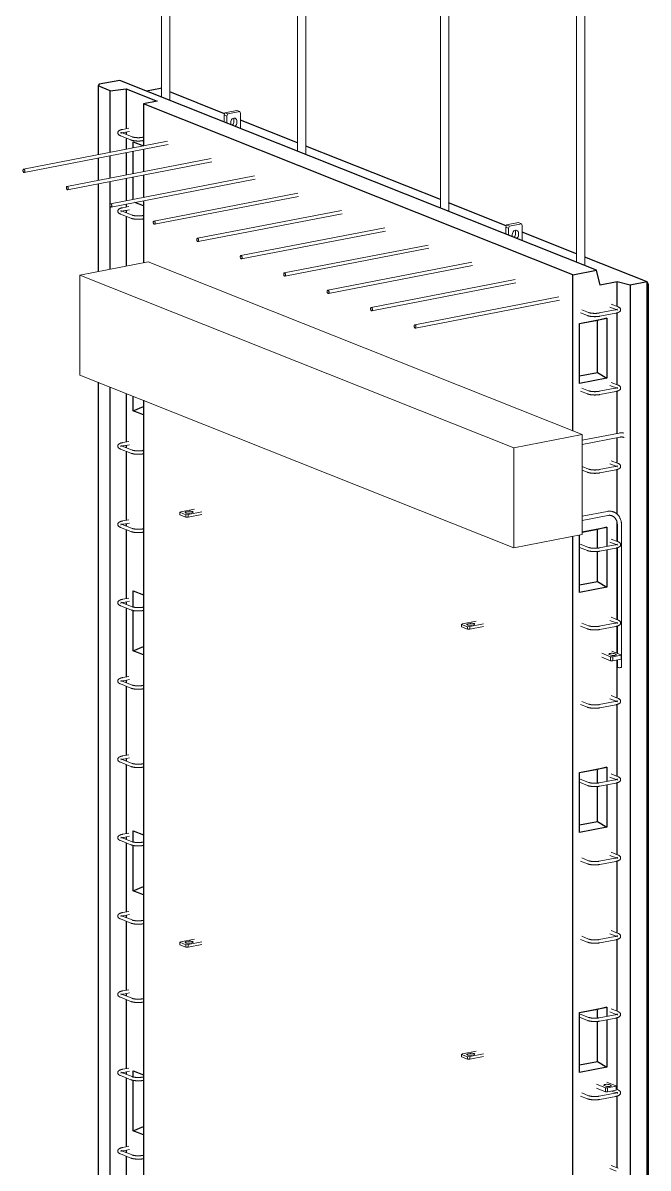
# Model space of a CAD drawing. Header units: millimetres. Extents: x -2992 to 15376, y 1067 to 18539.
# Drawn here: x 8549 to 10051, y 7132 to 9882 of the extents above; entities that cross this region are included whole.
import ezdxf

# ---------------------------------------------------------------- set-up
doc = ezdxf.new("R2010")
doc.units = ezdxf.units.MM
for name, color, linetype, lineweight in [('A-GENM', 13, 'Continuous', 18), ('A-WALL', 113, 'Continuous', 25), ('S-BEAM', 12, 'Continuous', 18), ('S-RBAR', 171, 'Continuous', 18)]:
    doc.layers.add(name, color=color, linetype=linetype, lineweight=lineweight)

# ---------------------------------------------------------------- blocks, each defined once
blk = doc.blocks.new('M_Rectangular Corbel - M_Rectangular Corbel-1563094-3D Ortho')
at = {"layer": 'S-BEAM'}
for p, q in [((176.9, 9276.6), (340.9, 9308.4)), ((1383.7, 8893.6), (340.9, 9308.4)), ((176.9, 9036.5), (176.9, 9276.6)), ((176.9, 9276.6), (1219.7, 8861.8)), ((1219.7, 8621.6), (176.9, 9036.5)), ((1383.7, 8893.6), (1219.7, 8861.8)), ((1383.7, 8653.4), (1383.7, 8893.6)), ((1219.7, 8861.8), (1219.7, 8621.6)), ((1219.7, 8621.6), (1383.7, 8653.4))]:
    blk.add_line(p, q, dxfattribs=at)
blk = doc.blocks.new('Rebar Bar - Part 3195156606-431004-3D Ortho')
at = {"layer": 'S-RBAR'}
blk.add_line((329.5, 9607.8), (327.8, 9607.5), dxfattribs=at)
blk = doc.blocks.new('Rebar Bar - Part 2227165887-431004-3D Ortho')
at = {"layer": 'S-RBAR'}
for points in [[(299.3, 9601.2, 0), (299.8, 9601, 0), (300.4, 9600.8, 0), (301, 9600.6, 0), (301.7, 9600.4, 0), (302.3, 9600.2, 0), (303, 9600.1, 0), (303.7, 9599.9, 0), (304.4, 9599.8, 0), (305.1, 9599.6, 0), (305.8, 9599.5, 0), (306.5, 9599.4, 0), (307.3, 9599.2, 0), (308.1, 9599.1, 0), (308.9, 9599, 0), (309.7, 9599, 0), (310.5, 9598.9, 0), (311.3, 9598.8, 0), (312.1, 9598.7, 0), (312.9, 9598.7, 0), (313.7, 9598.6, 0), (314.6, 9598.6, 0), (315.4, 9598.6, 0), (316.3, 9598.6, 0), (317.1, 9598.6, 0), (318, 9598.6, 0), (318.8, 9598.6, 0), (319.6, 9598.6, 0), (320.5, 9598.6, 0), (321.3, 9598.7, 0), (322.1, 9598.7, 0), (323, 9598.8, 0), (323.8, 9598.9, 0), (324.6, 9598.9, 0), (325.4, 9599, 0), (326.1, 9599.1, 0), (326.9, 9599.2, 0), (327.7, 9599.3, 0), (328.4, 9599.5, 0), (329.2, 9599.6, 0), (329.3, 9599.6, 0)], [(302.2, 9608.7, 0), (302.6, 9608.5, 0), (303, 9608.4, 0), (303.4, 9608.2, 0), (303.9, 9608.1, 0), (304.4, 9608, 0), (304.9, 9607.8, 0), (305.4, 9607.7, 0), (306, 9607.6, 0), (306.6, 9607.5, 0), (307.2, 9607.4, 0), (307.8, 9607.3, 0), (308.5, 9607.2, 0), (309.1, 9607.1, 0), (309.8, 9607, 0), (310.5, 9606.9, 0), (311.2, 9606.8, 0), (311.9, 9606.8, 0), (312.6, 9606.7, 0), (313.4, 9606.7, 0), (314.1, 9606.6, 0), (314.9, 9606.6, 0), (315.6, 9606.6, 0), (316.4, 9606.6, 0), (317.1, 9606.6, 0), (317.9, 9606.6, 0), (318.6, 9606.6, 0), (319.4, 9606.6, 0), (320.1, 9606.6, 0), (320.9, 9606.7, 0), (321.6, 9606.7, 0), (322.3, 9606.8, 0), (323, 9606.8, 0), (323.7, 9606.9, 0), (324.4, 9607, 0), (325.1, 9607.1, 0), (325.8, 9607.2, 0), (326.4, 9607.2, 0), (327.1, 9607.4, 0), (327.7, 9607.5, 0), (327.8, 9607.5, 0)]]:
    blk.add_polyline3d(points, dxfattribs=at)
blk = doc.blocks.new('Rebar Bar - Part 2603964791-431004-3D Ortho')
at = {"layer": 'S-RBAR'}
for p, q in [((274.1, 9611.2), (299.3, 9601.2)), ((302.2, 9608.7), (277, 9618.7))]:
    blk.add_line(p, q, dxfattribs=at)
blk = doc.blocks.new('Rebar Bar - Part 2227165887-V1-3D Ortho')
at = {"layer": 'S-RBAR'}
for points in [[(274.1, 9611.2, 0), (273.5, 9611.5, 0), (273, 9611.7, 0), (272.5, 9612, 0), (272, 9612.3, 0), (271.5, 9612.6, 0), (271, 9612.9, 0), (270.5, 9613.2, 0), (270.1, 9613.6, 0), (269.6, 9614.1, 0), (269.2, 9614.6, 0), (268.8, 9615.1, 0), (268.5, 9615.7, 0), (268.2, 9616.4, 0), (268.1, 9617.2, 0), (268, 9618, 0), (268, 9618.7, 0), (268.1, 9619.5, 0), (268.4, 9620.2, 0), (268.7, 9620.9, 0), (269.1, 9621.5, 0), (269.4, 9622, 0), (269.9, 9622.5, 0), (270.3, 9622.9, 0), (270.8, 9623.2, 0), (271.2, 9623.6, 0), (271.7, 9623.9, 0), (272.2, 9624.2, 0), (272.7, 9624.4, 0), (273.3, 9624.7, 0), (273.8, 9624.9, 0), (274.4, 9625.1, 0), (275, 9625.4, 0), (275.6, 9625.6, 0), (276.2, 9625.8, 0), (276.8, 9625.9, 0), (277.5, 9626.1, 0), (278.2, 9626.3, 0), (278.9, 9626.4, 0), (279.6, 9626.6, 0), (279.8, 9626.6, 0)], [(275.5, 9619.5, 0), (275.5, 9619.5, 0), (275.6, 9619.4, 0), (275.7, 9619.3, 0), (275.9, 9619.2, 0), (276.1, 9619.1, 0), (276.3, 9619, 0), (276.6, 9618.9, 0), (276.9, 9618.7, 0), (277, 9618.7, 0)], [(275.5, 9616.8, 0), (275.6, 9616.9, 0), (275.7, 9616.9, 0), (275.9, 9617, 0), (276.1, 9617.2, 0)], [(278.5, 9618.1, 0), (279, 9618.2, 0), (279.5, 9618.4, 0), (280.1, 9618.5, 0), (280.6, 9618.6, 0), (281.2, 9618.7, 0), (281.3, 9618.8, 0)]]:
    blk.add_polyline3d(points, dxfattribs=at)
blk = doc.blocks.new('Rebar Bar - Part 1635732910-431004-3D Ortho')
at = {"layer": 'S-RBAR'}
for p, q in [((294.3, 9629.4), (279.8, 9626.6)), ((281.3, 9618.8), (296, 9621.6))]:
    blk.add_line(p, q, dxfattribs=at)
blk = doc.blocks.new('Rebar Bar - Part 1635732910-V2-3D Ortho')
at = {"layer": 'S-RBAR'}
for p, q in [((294.4, 8500.8), (279.8, 8498)), ((281.3, 8490.1), (296, 8493))]:
    blk.add_line(p, q, dxfattribs=at)
blk = doc.blocks.new('Rebar Bar - Part 3166313199-431004-3D Ortho')
at = {"layer": 'S-RBAR'}
for p, q in [((1399.2, 9186.7), (1382.7, 9193.3)), ((1379.7, 9185.9), (1396.3, 9179.3))]:
    blk.add_line(p, q, dxfattribs=at)
blk = doc.blocks.new('Rebar Bar - Part 2227165887-V4-3D Ortho')
at = {"layer": 'S-RBAR'}
for points in [[(1396.3, 9179.3, 0), (1396.8, 9179.1, 0), (1397.4, 9178.9, 0), (1398, 9178.7, 0), (1398.7, 9178.5, 0), (1399.3, 9178.3, 0), (1400, 9178.1, 0), (1400.7, 9178, 0), (1401.4, 9177.8, 0), (1402.1, 9177.7, 0), (1402.8, 9177.6, 0), (1403.5, 9177.4, 0), (1404.3, 9177.3, 0), (1405.1, 9177.2, 0), (1405.9, 9177.1, 0), (1406.6, 9177, 0), (1407.4, 9176.9, 0), (1408.3, 9176.9, 0), (1409.1, 9176.8, 0), (1409.9, 9176.8, 0), (1410.7, 9176.7, 0), (1411.6, 9176.7, 0), (1412.4, 9176.7, 0), (1413.3, 9176.6, 0), (1414.1, 9176.6, 0), (1414.9, 9176.6, 0), (1415.8, 9176.7, 0), (1416.6, 9176.7, 0), (1417.5, 9176.7, 0), (1418.3, 9176.8, 0), (1419.1, 9176.8, 0), (1419.9, 9176.9, 0), (1420.8, 9176.9, 0), (1421.6, 9177, 0), (1422.4, 9177.1, 0), (1423.1, 9177.2, 0), (1423.9, 9177.3, 0), (1424.7, 9177.4, 0), (1425.4, 9177.5, 0), (1426.1, 9177.7, 0), (1426.3, 9177.7, 0)], [(1399.2, 9186.7, 0), (1399.6, 9186.6, 0), (1400, 9186.5, 0), (1400.4, 9186.3, 0), (1400.9, 9186.2, 0), (1401.4, 9186, 0), (1401.9, 9185.9, 0), (1402.4, 9185.8, 0), (1403, 9185.7, 0), (1403.6, 9185.5, 0), (1404.2, 9185.4, 0), (1404.8, 9185.3, 0), (1405.4, 9185.2, 0), (1406.1, 9185.1, 0), (1406.8, 9185.1, 0), (1407.5, 9185, 0), (1408.2, 9184.9, 0), (1408.9, 9184.9, 0), (1409.6, 9184.8, 0), (1410.4, 9184.8, 0), (1411.1, 9184.7, 0), (1411.8, 9184.7, 0), (1412.6, 9184.7, 0), (1413.4, 9184.6, 0), (1414.1, 9184.6, 0), (1414.9, 9184.6, 0), (1415.6, 9184.7, 0), (1416.4, 9184.7, 0), (1417.1, 9184.7, 0), (1417.9, 9184.7, 0), (1418.6, 9184.8, 0), (1419.3, 9184.8, 0), (1420, 9184.9, 0), (1420.7, 9185, 0), (1421.4, 9185.1, 0), (1422.1, 9185.1, 0), (1422.8, 9185.2, 0), (1423.4, 9185.3, 0), (1424.1, 9185.4, 0), (1424.7, 9185.5, 0), (1424.8, 9185.6, 0)]]:
    blk.add_polyline3d(points, dxfattribs=at)
blk = doc.blocks.new('Rebar Bar - Part 3241041724-431004-3D Ortho')
at = {"layer": 'S-RBAR'}
for p, q in [((1462.7, 9192.9), (1424.8, 9185.6)), ((1426.3, 9177.7), (1464.2, 9185))]:
    blk.add_line(p, q, dxfattribs=at)
blk = doc.blocks.new('Rebar Bar - Part 2227165887-V5-3D Ortho')
at = {"layer": 'S-RBAR'}
for points in [[(1468.4, 9194.9, 0), (1468.4, 9194.8, 0), (1468.3, 9194.8, 0), (1468.2, 9194.7, 0), (1468.1, 9194.6, 0), (1467.9, 9194.5, 0), (1467.6, 9194.4, 0), (1467.3, 9194.2, 0), (1467, 9194.1, 0), (1466.7, 9194, 0), (1466.3, 9193.8, 0), (1465.8, 9193.7, 0), (1465.4, 9193.6, 0), (1464.9, 9193.4, 0), (1464.4, 9193.3, 0), (1463.9, 9193.2, 0), (1463.3, 9193, 0), (1462.7, 9192.9, 0), (1462.7, 9192.9, 0)], [(1469.9, 9200.4, 0), (1470.4, 9200.2, 0), (1471, 9199.9, 0), (1471.5, 9199.7, 0), (1472, 9199.4, 0), (1472.5, 9199.1, 0), (1473, 9198.8, 0), (1473.4, 9198.4, 0), (1473.9, 9198, 0), (1474.3, 9197.6, 0), (1474.7, 9197.1, 0), (1475.1, 9196.6, 0), (1475.4, 9195.9, 0), (1475.7, 9195.2, 0), (1475.9, 9194.5, 0), (1476, 9193.7, 0), (1475.9, 9192.9, 0), (1475.8, 9192.1, 0), (1475.6, 9191.4, 0), (1475.3, 9190.8, 0), (1474.9, 9190.2, 0), (1474.5, 9189.7, 0), (1474.1, 9189.2, 0), (1473.6, 9188.8, 0), (1473.2, 9188.4, 0), (1472.7, 9188.1, 0), (1472.2, 9187.8, 0), (1471.7, 9187.5, 0), (1471.2, 9187.2, 0), (1470.7, 9187, 0), (1470.1, 9186.7, 0), (1469.5, 9186.5, 0), (1469, 9186.3, 0), (1468.4, 9186.1, 0), (1467.7, 9185.9, 0), (1467.1, 9185.7, 0), (1466.4, 9185.5, 0), (1465.8, 9185.4, 0), (1465.1, 9185.2, 0), (1464.4, 9185.1, 0), (1464.2, 9185, 0)], [(1468.4, 9192.2, 0), (1468.3, 9192.2, 0), (1468.2, 9192.3, 0), (1468.1, 9192.4, 0), (1467.9, 9192.5, 0)]]:
    blk.add_polyline3d(points, dxfattribs=at)
blk = doc.blocks.new('Rebar Bar - Part 3131074535-431004-3D Ortho')
at = {"layer": 'S-RBAR'}
for p, q in [((1450.4, 9199.6), (1465.2, 9193.7)), ((1469.9, 9200.4), (1453.3, 9207))]:
    blk.add_line(p, q, dxfattribs=at)
blk = doc.blocks.new('Rebar Bar - Part 3131074535-V6-3D Ortho')
at = {"layer": 'S-RBAR'}
for p, q in [((1450.1, 9011.6), (1465.2, 9005.6)), ((1469.9, 9012.3), (1453.3, 9018.9))]:
    blk.add_line(p, q, dxfattribs=at)
blk = doc.blocks.new('Rebar Bar - Part 3166313199-V7-3D Ortho')
at = {"layer": 'S-RBAR'}
for p, q in [((1399.2, 8810.5), (1383.7, 8816.7)), ((1383.7, 8808.1), (1396.3, 8803.1))]:
    blk.add_line(p, q, dxfattribs=at)
blk = doc.blocks.new('Rebar Bar - Part 3166313199-V8-3D Ortho')
at = {"layer": 'S-RBAR'}
for p, q in [((1399.2, 8622.4), (1377.2, 8631.2)), ((1377.2, 8622.6), (1396.3, 8615))]:
    blk.add_line(p, q, dxfattribs=at)
blk = doc.blocks.new('Rebar Bar - Part 2227165887-V9-3D Ortho')
at = {"layer": 'S-RBAR'}
for points in [[(1468.4, 8254.3, 0), (1468.4, 8254.3, 0), (1468.3, 8254.3, 0), (1468.2, 8254.2, 0), (1468.1, 8254.1, 0), (1467.9, 8254, 0), (1467.6, 8253.8, 0), (1467.3, 8253.7, 0), (1467, 8253.6, 0), (1466.7, 8253.4, 0), (1466.3, 8253.3, 0), (1465.8, 8253.1, 0), (1465.4, 8253, 0), (1464.9, 8252.9, 0), (1464.4, 8252.7, 0), (1463.9, 8252.6, 0), (1463.3, 8252.5, 0), (1462.7, 8252.4, 0), (1462.7, 8252.4, 0)], [(1469.9, 8259.9, 0), (1470.4, 8259.6, 0), (1471, 8259.4, 0), (1471.5, 8259.1, 0), (1472, 8258.9, 0), (1472.5, 8258.6, 0), (1473, 8258.2, 0), (1473.4, 8257.9, 0), (1473.9, 8257.5, 0), (1474.3, 8257.1, 0), (1474.7, 8256.6, 0), (1475.1, 8256, 0), (1475.4, 8255.4, 0), (1475.7, 8254.7, 0), (1475.9, 8253.9, 0), (1476, 8253.2, 0), (1475.9, 8252.4, 0), (1475.8, 8251.6, 0), (1475.6, 8250.9, 0), (1475.3, 8250.2, 0), (1474.9, 8249.6, 0), (1474.5, 8249.1, 0), (1474.1, 8248.7, 0), (1473.6, 8248.3, 0), (1473.2, 8247.9, 0), (1472.7, 8247.5, 0), (1472.2, 8247.2, 0), (1471.7, 8246.9, 0), (1471.2, 8246.7, 0), (1470.7, 8246.4, 0), (1470.1, 8246.2, 0), (1469.5, 8246, 0), (1469, 8245.8, 0), (1468.4, 8245.6, 0), (1467.7, 8245.4, 0), (1467.1, 8245.2, 0), (1466.4, 8245, 0), (1465.8, 8244.8, 0), (1465.1, 8244.7, 0), (1464.4, 8244.5, 0), (1464.2, 8244.5, 0)], [(1468.4, 8251.7, 0), (1468.3, 8251.7, 0), (1468.2, 8251.8, 0), (1468.1, 8251.9, 0), (1467.9, 8252, 0)]]:
    blk.add_polyline3d(points, dxfattribs=at)
blk = doc.blocks.new('Rebar Bar - Part 3131074535-V10-3D Ortho')
at = {"layer": 'S-RBAR'}
for p, q in [((1455.1, 7316.6), (1465.2, 7312.6)), ((1469.9, 7319.3), (1465.1, 7321.2))]:
    blk.add_line(p, q, dxfattribs=at)
blk = doc.blocks.new('RR spread anchor face based - RR-SA-4_0-180-1726831-3D Ortho')
at = {"layer": 'A-GENM'}
for p, q in [((523.3, 9661.1), (525.3, 9666.3)), ((523.3, 9644.6), (523.3, 9661.1)), ((530.1, 9658.4), (523.3, 9661.1)), ((525.3, 9666.3), (554, 9671.9)), ((525.3, 9666.3), (532.2, 9663.6)), ((532.2, 9663.6), (530.1, 9658.4)), ((530.1, 9658.4), (530.1, 9641.9)), ((560.9, 9669.1), (532.2, 9663.6)), ((554, 9671.9), (560.9, 9669.1)), ((562.9, 9664.7), (560.9, 9669.1)), ((562.9, 9628.8), (562.9, 9664.7)), ((539.2, 9639.7), (539.2, 9643.5)), ((539.3, 9638.2), (539.2, 9639.7)), ((547.1, 9645.3), (547.1, 9649.1)), ((553.9, 9646.4), (553.9, 9642.5))]:
    blk.add_line(p, q, dxfattribs=at)
for points in [[(539.2, 9643.5, 0), (539.4, 9645.8, 0), (540.2, 9648, 0), (541.3, 9650, 0), (542.9, 9651.7, 0), (544.6, 9652.9, 0), (546.5, 9653.6, 0), (548.5, 9653.7, 0), (550.2, 9653.1, 0), (551.8, 9652.1, 0), (552.9, 9650.5, 0), (553.7, 9648.6, 0), (553.9, 9646.4, 0)], [(543.4, 9637, 0), (544.9, 9638.7, 0), (546.1, 9640.7, 0), (546.8, 9643, 0), (547.1, 9645.3, 0)], [(547.1, 9649.1, 0), (546.8, 9651.3, 0), (546.1, 9653.2, 0)], [(553.9, 9642.5, 0), (553.7, 9640.2, 0), (552.9, 9638, 0), (551.8, 9636, 0), (550.2, 9634.3, 0)]]:
    blk.add_polyline3d(points, dxfattribs=at)
blk = doc.blocks.new('Rebar Bar - Part 1814174108-431004-3D Ortho')
at = {"layer": 'S-RBAR'}
for p, q in [((699.9, 10564.7), (699.9, 9574.4)), ((719.9, 9566.4), (719.9, 10564.7))]:
    blk.add_line(p, q, dxfattribs=at)
for points in [[(718.1, 10566.3, 0), (716.3, 10566.9, 0), (714.1, 10567.3, 0), (711.6, 10567.5, 0), (709, 10567.5, 0), (706.5, 10567.4, 0), (704.2, 10567, 0), (702.2, 10566.5, 0), (700.8, 10565.9, 0), (700, 10565.2, 0), (699.9, 10564.5, 0), (700.5, 10563.8, 0), (701.7, 10563.2, 0)], [(701.7, 10563.2, 0), (703.5, 10562.6, 0), (705.7, 10562.2, 0), (708.1, 10562, 0), (710.7, 10562, 0), (713.3, 10562.1, 0), (715.6, 10562.5, 0), (717.5, 10563, 0), (718.9, 10563.6, 0), (719.7, 10564.3, 0), (719.9, 10565, 0), (719.3, 10565.7, 0), (718.1, 10566.3, 0)]]:
    blk.add_polyline3d(points, dxfattribs=at)
blk = doc.blocks.new('RR spread anchor face based - RR-SA-2_5-250-1726823-3D Ortho')
at = {"layer": 'A-GENM'}
for p, q in [((1430.5, 8368.6), (1452, 8360)), ((1452.5, 8363.7), (1449.1, 8365.1)), ((1476.6, 8364.8), (1455.1, 8373.3)), ((1456.9, 8359.3), (1477.4, 8363.3)), ((1460.6, 8367.3), (1464, 8365.9)), ((1477.4, 8363.3), (1476.6, 8364.8)), ((1477.4, 8363.3), (1477.4, 8353.7)), ((1452, 8350.4), (1430.5, 8359)), ((1452, 8360), (1456.9, 8359.3)), ((1452, 8350.4), (1452, 8360)), ((1456.9, 8349.7), (1452, 8350.4)), ((1456.9, 8359.3), (1456.9, 8349.7)), ((1477.4, 8353.7), (1456.9, 8349.7))]:
    blk.add_line(p, q, dxfattribs=at)
for points in [[(1447.9, 8366.5, 0), (1448.5, 8367, 0), (1449.5, 8367.4, 0), (1450.8, 8367.8, 0), (1452.4, 8368, 0), (1454.2, 8368.1, 0), (1456.1, 8368.1, 0), (1457.8, 8367.9, 0), (1459.3, 8367.7, 0), (1460.6, 8367.3, 0)], [(1449.1, 8365.1, 0), (1448.2, 8365.5, 0), (1447.9, 8366, 0)], [(1464, 8365.9, 0), (1464.8, 8365.5, 0), (1465.2, 8365, 0), (1465.2, 8364.5, 0), (1464.6, 8364, 0), (1463.6, 8363.5, 0), (1462.3, 8363.2, 0), (1460.6, 8363, 0), (1458.9, 8362.9, 0), (1457, 8362.9, 0), (1455.3, 8363, 0), (1453.8, 8363.3, 0), (1452.5, 8363.7, 0)]]:
    blk.add_polyline3d(points, dxfattribs=at)
blk = doc.blocks.new('RR spread anchor face based - RR-SA-1_4-160-1726851-3D Ortho')
at = {"layer": 'A-GENM'}
for p, q in [((419.7, 8708.1), (417, 8706.8)), ((417, 8706.8), (431.3, 8701.1)), ((417, 8701), (417, 8706.8)), ((431.3, 8695.3), (417, 8701)), ((452.5, 8714.5), (419.7, 8708.1)), ((431.3, 8701.1), (436.9, 8701.3)), ((431.3, 8695.3), (431.3, 8701.1)), ((436.9, 8695.5), (431.3, 8695.3)), ((432.9, 8708), (437.8, 8708.9)), ((436.9, 8701.3), (469.7, 8707.7)), ((469.7, 8701.9), (436.9, 8695.5)), ((436.9, 8701.3), (436.9, 8695.5)), ((445.8, 8705.7), (440.9, 8704.8))]:
    blk.add_line(p, q, dxfattribs=at)
for points in [[(440.9, 8704.8, 0), (439.3, 8704.6, 0), (437.5, 8704.5, 0), (435.7, 8704.5, 0), (433.9, 8704.6, 0), (432.4, 8704.9, 0), (431.2, 8705.3, 0), (430.3, 8705.7, 0), (429.9, 8706.2, 0), (430, 8706.7, 0), (430.6, 8707.2, 0), (431.5, 8707.6, 0), (432.9, 8708, 0)], [(437.8, 8708.9, 0), (439.4, 8709.2, 0), (441.2, 8709.3, 0), (443.1, 8709.3, 0), (444.8, 8709.1, 0), (446.3, 8708.8, 0), (447.6, 8708.5, 0), (448.4, 8708, 0), (448.8, 8707.5, 0), (448.7, 8707, 0), (448.2, 8706.5, 0), (447.2, 8706.1, 0), (445.8, 8705.7, 0)]]:
    blk.add_polyline3d(points, dxfattribs=at)
blk = doc.blocks.new('Rebar Bar - Part 864883769-431004-3D Ortho')
at = {"layer": 'S-RBAR'}
for p, q in [((1327.3, 9224.2), (981.2, 9157.2)), ((982.8, 9149.3), (1328.8, 9216.3))]:
    blk.add_line(p, q, dxfattribs=at)
for points in [[(984.3, 9152.3, 0), (984.2, 9153.3, 0), (984, 9154.4, 0), (983.6, 9155.3, 0), (983.2, 9156.1, 0), (982.6, 9156.7, 0), (982, 9157.1, 0), (981.4, 9157.2, 0), (980.9, 9157, 0), (980.4, 9156.6, 0), (980, 9155.9, 0), (979.8, 9155.1, 0), (979.7, 9154.1, 0)], [(979.7, 9154.1, 0), (979.8, 9153.1, 0), (980, 9152.1, 0), (980.4, 9151.2, 0), (980.9, 9150.4, 0), (981.4, 9149.8, 0), (982, 9149.4, 0), (982.6, 9149.3, 0), (983.2, 9149.4, 0), (983.6, 9149.9, 0), (984, 9150.5, 0), (984.2, 9151.4, 0), (984.3, 9152.3, 0)]]:
    blk.add_polyline3d(points, dxfattribs=at)
blk = doc.blocks.new('Rebar Bar - Part 864883769-V15-3D Ortho')
at = {"layer": 'S-RBAR'}
for p, q in [((1222.8, 9265.7), (876.8, 9198.7)), ((878.4, 9190.8), (1224.4, 9257.8))]:
    blk.add_line(p, q, dxfattribs=at)
for points in [[(879.9, 9193.9, 0), (879.8, 9194.9, 0), (879.6, 9195.9, 0), (879.2, 9196.8, 0), (878.7, 9197.6, 0), (878.2, 9198.2, 0), (877.6, 9198.6, 0), (877, 9198.7, 0), (876.4, 9198.6, 0), (876, 9198.1, 0), (875.6, 9197.5, 0), (875.4, 9196.6, 0), (875.3, 9195.7, 0)], [(875.3, 9195.7, 0), (875.4, 9194.7, 0), (875.6, 9193.6, 0), (876, 9192.7, 0), (876.4, 9191.9, 0), (877, 9191.3, 0), (877.6, 9190.9, 0), (878.2, 9190.8, 0), (878.7, 9191, 0), (879.2, 9191.4, 0), (879.6, 9192.1, 0), (879.8, 9192.9, 0), (879.9, 9193.9, 0)]]:
    blk.add_polyline3d(points, dxfattribs=at)
blk = doc.blocks.new('Rebar Bar - Part 1026889929-431004-3D Ortho')
at = {"layer": 'S-RBAR'}
for p, q in [((372.9, 10694.8), (372.9, 9704.4)), ((392.9, 9696.5), (392.9, 10694.8))]:
    blk.add_line(p, q, dxfattribs=at)
for points in [[(391.1, 10696.4, 0), (389.4, 10696.9, 0), (387.2, 10697.3, 0), (384.7, 10697.6, 0), (382.1, 10697.6, 0), (379.5, 10697.4, 0), (377.2, 10697.1, 0), (375.3, 10696.6, 0), (373.9, 10696, 0), (373.1, 10695.3, 0), (372.9, 10694.6, 0), (373.5, 10693.9, 0), (374.7, 10693.2, 0)], [(374.7, 10693.2, 0), (376.5, 10692.7, 0), (378.7, 10692.3, 0), (381.2, 10692.1, 0), (383.8, 10692.1, 0), (386.3, 10692.2, 0), (388.6, 10692.5, 0), (390.6, 10693, 0), (392, 10693.6, 0), (392.8, 10694.3, 0), (392.9, 10695.1, 0), (392.3, 10695.8, 0), (391.1, 10696.4, 0)]]:
    blk.add_polyline3d(points, dxfattribs=at)
blk = doc.blocks.new('Rebar Bar - Part 1105687874-431004-3D Ortho')
at = {"layer": 'S-RBAR'}
for p, q in [((1468.1, 8676.1), (1468.1, 8636.7)), ((1478.1, 8335), (1478.1, 8676.1)), ((1468.1, 8621.7), (1468.1, 8448.6)), ((1468.1, 8433.6), (1468.1, 8368.1)), ((1468.1, 8351.9), (1468.1, 8335))]:
    blk.add_line(p, q, dxfattribs=at)
for points in [[(1469, 8334.2, 0), (1468.4, 8334.5, 0), (1468.2, 8334.9, 0), (1468.1, 8335, 0)], [(1478.1, 8334.8, 0), (1477.7, 8334.4, 0), (1477, 8334.1, 0), (1476, 8333.9, 0), (1474.8, 8333.7, 0), (1473.6, 8333.6, 0), (1472.3, 8333.6, 0), (1471, 8333.7, 0), (1469.9, 8333.9, 0), (1469, 8334.2, 0)]]:
    blk.add_polyline3d(points, dxfattribs=at)
blk = doc.blocks.new('Rebar Bar - Part 684895503-431004-3D Ortho')
at = {"layer": 'S-RBAR'}
for points in [[(1478.1, 8676.1, 0), (1478.1, 8677.6, 0), (1478, 8679.1, 0), (1477.9, 8680.6, 0), (1477.7, 8682, 0), (1477.5, 8683.5, 0), (1477.2, 8685, 0), (1476.9, 8686.4, 0), (1476.5, 8687.8, 0), (1476, 8689.2, 0), (1475.5, 8690.5, 0), (1475, 8691.8, 0), (1474.4, 8693.1, 0), (1473.7, 8694.4, 0), (1473.1, 8695.6, 0), (1472.3, 8696.8, 0), (1471.5, 8698, 0), (1470.7, 8699.1, 0), (1469.8, 8700.1, 0), (1468.8, 8701.2, 0), (1467.9, 8702.1, 0), (1466.8, 8703, 0), (1465.8, 8703.9, 0), (1464.7, 8704.7, 0), (1463.6, 8705.5, 0), (1462.4, 8706.2, 0), (1461.2, 8706.8, 0), (1460, 8707.4, 0), (1458.7, 8707.9, 0), (1457.4, 8708.3, 0), (1456.1, 8708.7, 0), (1454.8, 8709, 0), (1453.4, 8709.2, 0), (1452.1, 8709.4, 0), (1450.7, 8709.5, 0), (1449.4, 8709.6, 0), (1448, 8709.6, 0), (1446.6, 8709.5, 0), (1445.2, 8709.3, 0), (1443.9, 8709.1, 0), (1443.5, 8709, 0)], [(1445.4, 8699.2, 0), (1446.3, 8699.4, 0), (1447.2, 8699.5, 0), (1448.1, 8699.6, 0), (1449, 8699.6, 0), (1449.9, 8699.6, 0), (1450.8, 8699.5, 0), (1451.7, 8699.4, 0), (1452.5, 8699.3, 0), (1453.3, 8699.1, 0), (1454.2, 8698.8, 0), (1455, 8698.6, 0), (1455.8, 8698.3, 0), (1456.5, 8697.9, 0), (1457.3, 8697.5, 0), (1458, 8697.1, 0), (1458.8, 8696.7, 0), (1459.5, 8696.1, 0), (1460.2, 8695.6, 0), (1460.8, 8695, 0), (1461.5, 8694.4, 0), (1462.1, 8693.7, 0), (1462.7, 8693, 0), (1463.3, 8692.3, 0), (1463.8, 8691.5, 0), (1464.3, 8690.7, 0), (1464.8, 8689.9, 0), (1465.3, 8689, 0), (1465.7, 8688.1, 0), (1466.1, 8687.2, 0), (1466.5, 8686.2, 0), (1466.8, 8685.2, 0), (1467.1, 8684.2, 0), (1467.4, 8683.1, 0), (1467.6, 8682, 0), (1467.8, 8680.9, 0), (1467.9, 8679.8, 0), (1468, 8678.7, 0), (1468.1, 8677.5, 0), (1468.1, 8676.4, 0), (1468.1, 8676.1, 0)]]:
    blk.add_polyline3d(points, dxfattribs=at)
blk = doc.blocks.new('Rebar Bar - Part 2232578161-431004-3D Ortho')
at = {"layer": 'S-RBAR'}
for p, q in [((1443.5, 8709), (1383.7, 8697.5)), ((1383.7, 8687.3), (1445.4, 8699.2))]:
    blk.add_line(p, q, dxfattribs=at)
blk = doc.blocks.new('Rebar Bar - Part 709272469-431004-3D Ortho')
at = {"layer": 'S-RBAR'}
for p, q in [((1472.2, 8897.1), (1383.7, 8880)), ((1383.7, 8869.8), (1474.1, 8887.3))]:
    blk.add_line(p, q, dxfattribs=at)
blk = doc.blocks.new('Rebar Bar - Part 684895503-V16-3D Ortho')
at = {"layer": 'S-RBAR'}
for points in [[(1483.5, 8897.1, 0), (1482.1, 8897.3, 0), (1480.8, 8897.5, 0), (1479.4, 8897.6, 0), (1478.1, 8897.7, 0), (1476.7, 8897.7, 0), (1475.3, 8897.6, 0), (1473.9, 8897.4, 0), (1472.6, 8897.2, 0), (1472.2, 8897.1, 0)], [(1474.1, 8887.3, 0), (1475, 8887.5, 0), (1475.9, 8887.6, 0), (1476.8, 8887.7, 0), (1477.7, 8887.7, 0), (1478.6, 8887.7, 0), (1479.5, 8887.6, 0), (1480.4, 8887.5, 0), (1481.2, 8887.4, 0), (1482.1, 8887.2, 0), (1482.9, 8886.9, 0), (1483.7, 8886.7, 0), (1484.5, 8886.4, 0)]]:
    blk.add_polyline3d(points, dxfattribs=at)

msp = doc.modelspace()

# ---------------------------------------------------------------- linework, layer by layer
at = {"layer": 'A-WALL'}
for p, q in [((8781.22569, 9744.31113), (8731.82458, 9734.74657)), ((9926.95495, 9288.50804), (8781.22569, 9744.31113)), ((8731.82458, 9734.74657), (8729.34394, 9730.88151)), ((8757.94994, 9719.50125), (8729.34394, 9730.88151)), ((8729.34394, 9730.88151), (8729.34394, 9565.71822)), ((8757.94994, 9719.50125), (8796.47741, 9723.57665)), ((8757.94994, 9571.25663), (8757.94994, 9719.50125)), ((8796.47741, 9723.57665), (8870.85683, 9693.98644)), ((8796.47741, 9723.57665), (8796.47741, 9628.16441)), ((8845.43921, 9718.7652), (8879.44724, 9725.3495)), ((8881.49488, 9724.527), (8879.43389, 9725.34692)), ((9033.05501, 9664.23215), (8901.39582, 9716.60985)), ((8870.85683, 9693.98644), (8838.05086, 9687.63487)), ((8838.05086, 9687.63487), (8838.05086, 9586.76499)), ((9869.35023, 9277.35518), (8838.05086, 9687.63487)), ((9208.47828, 9594.44387), (9071.49605, 9648.93923)), ((8796.47741, 9620.11628), (8796.47741, 9614.25666)), ((8796.47741, 9605.7444), (8796.47741, 9578.71594)), ((8813.64189, 9582.03916), (8813.64189, 9596.65856)), ((8813.64189, 9596.65856), (8838.05086, 9586.94799)), ((8813.64189, 9520.2064), (8813.64189, 9573.97211)), ((8838.05086, 9578.69793), (8838.05086, 9525.39894)), ((9551.48187, 9457.98746), (9228.28677, 9586.5635)), ((8729.34394, 9557.65116), (8729.34394, 9503.92596)), ((8757.94994, 9509.45063), (8757.94994, 9563.18958)), ((8796.47741, 9570.64889), (8796.47741, 9516.89143)), ((8729.34394, 9495.8948), (8729.34394, 9285.14079)), ((8757.94994, 9447.19532), (8757.94994, 9501.43322)), ((8796.47741, 9508.89253), (8796.47741, 9455.18524)), ((8813.64189, 9458.50021), (8813.64189, 9512.21575)), ((8838.05086, 9516.94157), (8838.05086, 9463.21431)), ((8757.94994, 9290.6792), (8757.94994, 9442.1643)), ((8796.47741, 9447.13617), (8796.47741, 9440.05609)), ((8838.05086, 9442.8405), (8817.27563, 9451.10547)), ((8838.05086, 9455.18521), (8838.05086, 9306.18756)), ((9709.62173, 9395.07501), (9571.29036, 9450.10709)), ((8796.47741, 9432.00796), (8796.47741, 9426.14834)), ((8796.47741, 9417.63608), (8796.47741, 9298.13851)), ((9878.46528, 9327.90433), (9748.06277, 9379.78209)), ((10048.04913, 9260.43914), (9898.36623, 9319.98718)), ((9869.35023, 9277.35518), (9926.95495, 9288.50804)), ((9869.35023, 8902.67569), (9869.35023, 9277.35518)), ((9935.06033, 9252.099), (9926.95495, 9288.50804)), ((9975.96965, 9260.01946), (9935.06033, 9252.099)), ((9975.96965, 9201.3736), (9975.96965, 9260.01946)), ((10007.05712, 9252.50267), (9975.96965, 9260.01946)), ((10048.06247, 9260.44173), (10007.05712, 9252.50267)), ((10007.05712, 9252.50267), (10007.05712, 4395.62977)), ((10050.54311, 9254.68151), (10048.06113, 9260.42921)), ((10048.06247, 4403.56882), (10048.06247, 9260.44173)), ((10050.54311, 9254.68151), (10050.54311, 4407.43388)), ((9885.75322, 9160.44139), (9951.36517, 9173.14453)), ((9928.85994, 9167.6399), (9885.75322, 9159.29399)), ((9885.75322, 9016.33389), (9885.75322, 9160.44139)), ((9951.36517, 9173.14453), (9928.85994, 9167.6399)), ((9928.85994, 9042.74673), (9928.85994, 9167.6399)), ((9951.36517, 9173.14453), (9951.36517, 9029.03704)), ((9975.96965, 9013.26529), (9975.96965, 9185.87836)), ((9885.75322, 9034.40083), (9928.85994, 9042.74673)), ((9951.36517, 9029.03704), (9885.75322, 9016.33389)), ((9928.85994, 9042.74673), (9951.36517, 9029.03704)), ((8729.34394, 9019.00934), (8729.34394, 4836.03028)), ((8757.94994, 4824.65002), (8757.94994, 9007.62908)), ((9975.96965, 8896.19071), (9975.96965, 8997.77005)), ((8796.47741, 8992.30178), (8796.47741, 8875.73114)), ((8813.64189, 8950.57663), (8813.64189, 8985.47326)), ((8838.05086, 8975.7627), (8838.05086, 4792.78363)), ((8813.64189, 8950.57663), (8838.05086, 8961.09471)), ((8838.05086, 8940.86606), (8813.64189, 8950.57663)), ((9975.96965, 8825.15697), (9975.96965, 8886.12052)), ((8796.47741, 8867.68301), (8796.47741, 8861.82339)), ((8796.47741, 8853.31113), (8796.47741, 8687.62283)), ((9975.96965, 8702.03991), (9975.96965, 8809.66173)), ((8796.47741, 8679.5747), (8796.47741, 8673.71508)), ((8796.47741, 8665.20282), (8796.47741, 8499.51451)), ((9892.23621, 8659.72212), (9951.36517, 8671.17009)), ((9928.85994, 8665.66546), (9892.23621, 8658.57473)), ((9951.36517, 8671.17009), (9928.85994, 8665.66546)), ((9928.85994, 8620.83983), (9928.85994, 8665.66546)), ((9951.36517, 8671.17009), (9951.36517, 8624.71767)), ((9975.96965, 8637.04866), (9975.96965, 8682.5978)), ((9869.35023, 4382.50394), (9869.35023, 8648.96089)), ((9885.75322, 8514.35945), (9885.75322, 8652.13668)), ((9928.85994, 8540.77229), (9928.85994, 8612.66242)), ((9951.36517, 8616.65062), (9951.36517, 8527.0626)), ((9975.96965, 8448.94034), (9975.96965, 8621.55341)), ((9885.75322, 8532.42639), (9928.85994, 8540.77229)), ((9951.36517, 8527.0626), (9885.75322, 8514.35945)), ((9928.85994, 8540.77229), (9951.36517, 8527.0626)), ((8813.64189, 8479.36567), (8813.64189, 8518.25414)), ((8813.64189, 8518.25414), (8838.05086, 8508.54357)), ((8796.47741, 8491.46638), (8796.47741, 8485.60676)), ((8796.47741, 8477.0945), (8796.47741, 8311.4062)), ((8813.64189, 8374.14665), (8813.64189, 8471.04126)), ((9975.96965, 8368.43381), (9975.96965, 8433.4451)), ((8813.64189, 8374.14665), (8838.05086, 8384.66473)), ((8838.05086, 8364.43608), (8813.64189, 8374.14665)), ((9975.96965, 8260.83202), (9975.96965, 8351.72104)), ((8796.47741, 8303.35806), (8796.47741, 8297.49844)), ((8796.47741, 8288.98618), (8796.47741, 8123.29788)), ((9975.96965, 8072.72371), (9975.96965, 8245.33678)), ((8796.47741, 8115.24975), (8796.47741, 8109.39013)), ((8796.47741, 8100.87787), (8796.47741, 7935.18956)), ((9885.75322, 8082.03697), (9951.36517, 8094.74011)), ((9928.85994, 8089.23548), (9885.75322, 8080.88958)), ((9951.36517, 8094.74011), (9928.85994, 8089.23548)), ((9928.85994, 8056.51489), (9928.85994, 8089.23548)), ((9951.36517, 8094.74011), (9951.36517, 8060.39272)), ((9885.75322, 7937.92947), (9885.75322, 8082.03697)), ((9928.85994, 7964.34232), (9928.85994, 8048.33747)), ((9951.36517, 8052.32567), (9951.36517, 7950.63262)), ((9975.96965, 7884.61539), (9975.96965, 8057.22846)), ((9885.75322, 7955.99641), (9928.85994, 7964.34232)), ((9951.36517, 7950.63262), (9885.75322, 7937.92947)), ((9928.85994, 7964.34232), (9951.36517, 7950.63262)), ((8796.47741, 7927.14143), (8796.47741, 7921.28181)), ((8813.64189, 7915.04072), (8813.64189, 7941.82417)), ((8813.64189, 7941.82417), (8838.05086, 7932.1136)), ((8796.47741, 7912.76955), (8796.47741, 7747.08125)), ((8813.64189, 7797.71667), (8813.64189, 7906.71631)), ((9975.96965, 7696.50707), (9975.96965, 7869.12015)), ((8813.64189, 7797.71667), (8838.05086, 7808.23475)), ((8838.05086, 7788.0061), (8813.64189, 7797.71667)), ((8796.47741, 7739.03311), (8796.47741, 7733.17349)), ((8796.47741, 7724.66124), (8796.47741, 7558.97293)), ((9975.96965, 7508.39876), (9975.96965, 7681.01183)), ((8796.47741, 7550.9248), (8796.47741, 7545.06518)), ((8796.47741, 7536.55292), (8796.47741, 7370.86461)), ((9885.75322, 7505.60699), (9951.36517, 7518.31013)), ((9928.85994, 7512.8055), (9885.75322, 7504.4596)), ((9951.36517, 7518.31013), (9928.85994, 7512.8055)), ((9928.85994, 7492.38964), (9928.85994, 7512.8055)), ((9951.36517, 7518.31013), (9951.36517, 7496.06777)), ((9885.75322, 7361.49949), (9885.75322, 7505.60699)), ((9928.85994, 7387.91234), (9928.85994, 7484.01252)), ((9951.36517, 7488.00072), (9951.36517, 7374.20264)), ((9975.96965, 7320.29044), (9975.96965, 7492.90352)), ((9885.75322, 7379.56644), (9928.85994, 7387.91234)), ((9951.36517, 7374.20264), (9885.75322, 7361.49949)), ((9928.85994, 7387.91234), (9951.36517, 7374.20264)), ((8796.47741, 7362.81648), (8796.47741, 7356.95686)), ((8796.47741, 7348.4446), (8796.47741, 7182.7563)), ((8813.64189, 7350.71577), (8813.64189, 7365.39419)), ((8813.64189, 7365.39419), (8838.05086, 7355.68362)), ((8813.64189, 7221.28669), (8813.64189, 7342.39136)), ((9975.96965, 7132.18212), (9975.96965, 7304.7952)), ((8813.64189, 7221.28669), (8838.05086, 7231.80478)), ((8838.05086, 7211.57612), (8813.64189, 7221.28669)), ((8796.47741, 7174.70816), (8796.47741, 7168.84854)), ((8796.47741, 7160.33629), (8796.47741, 6994.64798))]:
    msp.add_line(p, q, dxfattribs=at)

# ---------------------------------------------------------------- block references
at = {"layer": 'A-GENM'}
for name, p in [('RR spread anchor face based - RR-SA-4_0-180-1726831-3D Ortho', (8508.54916, 0)), ('RR spread anchor face based - RR-SA-4_0-180-1726831-3D Ortho', (9185.11587, -269.15713)), ('RR spread anchor face based - RR-SA-1_4-160-1726851-3D Ortho', (8508.54916, 0)), ('RR spread anchor face based - RR-SA-1_4-160-1726851-3D Ortho', (9185.11587, -269.15713)), ('RR spread anchor face based - RR-SA-2_5-250-1726823-3D Ortho', (8508.54916, 0)), ('RR spread anchor face based - RR-SA-1_4-160-1726851-3D Ortho', (8508.54916, -1032.77038)), ('RR spread anchor face based - RR-SA-1_4-160-1726851-3D Ortho', (9185.11587, -1301.92751)), ('RR spread anchor face based - RR-SA-2_5-250-1726823-3D Ortho', (8496.24691, -1035.15222))]:
    msp.add_blockref(name, p, dxfattribs=at)
at = {"layer": 'S-BEAM'}
msp.add_blockref('M_Rectangular Corbel - M_Rectangular Corbel-1563094-3D Ortho', (8508.54916, 0), dxfattribs=at)
at = {"layer": 'S-RBAR'}
for name, p in [('Rebar Bar - Part 1026889929-431004-3D Ortho', (8508.54916, 0)), ('Rebar Bar - Part 1814174108-431004-3D Ortho', (8508.54916, 0)), ('Rebar Bar - Part 1814174108-431004-3D Ortho', (8851.55275, -136.45641)), ('Rebar Bar - Part 1026889929-431004-3D Ortho', (9505.51956, -396.62267)), ('Rebar Bar - Part 1635732910-431004-3D Ortho', (8508.54916, 0)), ('Rebar Bar - Part 2227165887-V1-3D Ortho', (8508.54916, 0)), ('Rebar Bar - Part 2603964791-431004-3D Ortho', (8508.54916, 0)), ('Rebar Bar - Part 2227165887-431004-3D Ortho', (8508.54916, 0)), ('Rebar Bar - Part 3195156606-431004-3D Ortho', (8508.54916, 0)), ('Rebar Bar - Part 864883769-V15-3D Ortho', (7673.21097, 332.32086)), ('Rebar Bar - Part 864883769-V15-3D Ortho', (7777.62824, 290.78075)), ('Rebar Bar - Part 864883769-V15-3D Ortho', (7882.04552, 249.24064)), ('Rebar Bar - Part 864883769-V15-3D Ortho', (7986.46279, 207.70054)), ('Rebar Bar - Part 2227165887-V1-3D Ortho', (8508.54916, -188.10832)), ('Rebar Bar - Part 1635732910-431004-3D Ortho', (8508.54916, -188.10832)), ('Rebar Bar - Part 2603964791-431004-3D Ortho', (8508.54916, -188.10832)), ('Rebar Bar - Part 2227165887-431004-3D Ortho', (8508.54916, -188.10832)), ('Rebar Bar - Part 3195156606-431004-3D Ortho', (8508.54916, -188.10832)), ('Rebar Bar - Part 864883769-V15-3D Ortho', (8090.88006, 166.16043)), ('Rebar Bar - Part 864883769-V15-3D Ortho', (8195.29734, 124.62032)), ('Rebar Bar - Part 864883769-V15-3D Ortho', (8299.71461, 83.08021)), ('Rebar Bar - Part 864883769-V15-3D Ortho', (8404.13188, 41.54011)), ('Rebar Bar - Part 864883769-V15-3D Ortho', (8508.54916, 0)), ('Rebar Bar - Part 864883769-431004-3D Ortho', (8508.54916, 0)), ('Rebar Bar - Part 3166313199-431004-3D Ortho', (8508.54916, 0)), ('Rebar Bar - Part 3241041724-431004-3D Ortho', (8508.54916, 0)), ('Rebar Bar - Part 3131074535-431004-3D Ortho', (8508.54916, 0)), ('Rebar Bar - Part 2227165887-V5-3D Ortho', (8508.54916, 0)), ('Rebar Bar - Part 2227165887-V4-3D Ortho', (8508.54916, 0)), ('Rebar Bar - Part 3166313199-431004-3D Ortho', (8508.54916, -188.10832)), ('Rebar Bar - Part 2227165887-V4-3D Ortho', (8508.54916, -188.10832)), ('Rebar Bar - Part 3241041724-431004-3D Ortho', (8508.54916, -188.10832)), ('Rebar Bar - Part 3131074535-V6-3D Ortho', (8508.54916, 0)), ('Rebar Bar - Part 2227165887-V5-3D Ortho', (8508.54916, -188.10832)), ('Rebar Bar - Part 709272469-431004-3D Ortho', (8508.54916, 0)), ('Rebar Bar - Part 684895503-V16-3D Ortho', (8508.54916, 0)), ('Rebar Bar - Part 2227165887-V1-3D Ortho', (8508.54916, -752.43327)), ('Rebar Bar - Part 2603964791-431004-3D Ortho', (8508.54916, -752.43327)), ('Rebar Bar - Part 1635732910-431004-3D Ortho', (8508.54916, -752.43327)), ('Rebar Bar - Part 2227165887-431004-3D Ortho', (8508.54916, -752.43327)), ('Rebar Bar - Part 3195156606-431004-3D Ortho', (8508.54916, -752.43327)), ('Rebar Bar - Part 3131074535-431004-3D Ortho', (8508.54916, -376.21663)), ('Rebar Bar - Part 3166313199-V7-3D Ortho', (8508.54916, 0)), ('Rebar Bar - Part 2227165887-V4-3D Ortho', (8508.54916, -376.21663)), ('Rebar Bar - Part 3241041724-431004-3D Ortho', (8508.54916, -376.21663)), ('Rebar Bar - Part 2227165887-V5-3D Ortho', (8508.54916, -376.21663)), ('Rebar Bar - Part 2232578161-431004-3D Ortho', (8508.54916, 0)), ('Rebar Bar - Part 684895503-431004-3D Ortho', (8508.54916, 0)), ('Rebar Bar - Part 2227165887-V1-3D Ortho', (8508.54916, -940.54158)), ('Rebar Bar - Part 2603964791-431004-3D Ortho', (8508.54916, -940.54158)), ('Rebar Bar - Part 1635732910-431004-3D Ortho', (8508.54916, -940.54158)), ('Rebar Bar - Part 2227165887-431004-3D Ortho', (8508.54916, -940.54158)), ('Rebar Bar - Part 3195156606-431004-3D Ortho', (8508.54916, -940.54158)), ('Rebar Bar - Part 1105687874-431004-3D Ortho', (8508.54916, 0)), ('Rebar Bar - Part 3131074535-431004-3D Ortho', (8508.54916, -564.32495)), ('Rebar Bar - Part 3166313199-V8-3D Ortho', (8508.54916, 0)), ('Rebar Bar - Part 2227165887-V4-3D Ortho', (8508.54916, -564.32495)), ('Rebar Bar - Part 3241041724-431004-3D Ortho', (8508.54916, -564.32495)), ('Rebar Bar - Part 2227165887-V5-3D Ortho', (8508.54916, -564.32495)), ('Rebar Bar - Part 1635732910-V2-3D Ortho', (8508.54916, 0)), ('Rebar Bar - Part 2227165887-V1-3D Ortho', (8508.54916, -1128.6499)), ('Rebar Bar - Part 2603964791-431004-3D Ortho', (8508.54916, -1128.6499)), ('Rebar Bar - Part 2227165887-431004-3D Ortho', (8508.54916, -1128.6499)), ('Rebar Bar - Part 3195156606-431004-3D Ortho', (8508.54916, -1128.6499)), ('Rebar Bar - Part 3131074535-431004-3D Ortho', (8508.54916, -752.43327)), ('Rebar Bar - Part 2227165887-V5-3D Ortho', (8508.54916, -752.43327)), ('Rebar Bar - Part 3166313199-431004-3D Ortho', (8508.54916, -752.43327)), ('Rebar Bar - Part 2227165887-V4-3D Ortho', (8508.54916, -752.43327)), ('Rebar Bar - Part 3241041724-431004-3D Ortho', (8508.54916, -752.43327)), ('Rebar Bar - Part 2227165887-V1-3D Ortho', (8508.54916, -1316.75821)), ('Rebar Bar - Part 1635732910-431004-3D Ortho', (8508.54916, -1316.75821)), ('Rebar Bar - Part 2603964791-431004-3D Ortho', (8508.54916, -1316.75821)), ('Rebar Bar - Part 2227165887-431004-3D Ortho', (8508.54916, -1316.75821)), ('Rebar Bar - Part 3195156606-431004-3D Ortho', (8508.54916, -1316.75821)), ('Rebar Bar - Part 3166313199-431004-3D Ortho', (8508.54916, -940.54158)), ('Rebar Bar - Part 3241041724-431004-3D Ortho', (8508.54916, -940.54158)), ('Rebar Bar - Part 3131074535-431004-3D Ortho', (8508.54916, -940.54158)), ('Rebar Bar - Part 2227165887-V9-3D Ortho', (8508.54916, 0)), ('Rebar Bar - Part 2227165887-V4-3D Ortho', (8508.54916, -940.54158)), ('Rebar Bar - Part 2227165887-V1-3D Ortho', (8508.54916, -1504.86653)), ('Rebar Bar - Part 1635732910-431004-3D Ortho', (8508.54916, -1504.86653)), ('Rebar Bar - Part 2603964791-431004-3D Ortho', (8508.54916, -1504.86653)), ('Rebar Bar - Part 2227165887-431004-3D Ortho', (8508.54916, -1504.86653)), ('Rebar Bar - Part 3195156606-431004-3D Ortho', (8508.54916, -1504.86653)), ('Rebar Bar - Part 3166313199-V8-3D Ortho', (8508.54916, -564.32495)), ('Rebar Bar - Part 3241041724-431004-3D Ortho', (8508.54916, -1128.6499)), ('Rebar Bar - Part 3131074535-431004-3D Ortho', (8508.54916, -1128.6499)), ('Rebar Bar - Part 2227165887-V5-3D Ortho', (8508.54916, -1128.6499)), ('Rebar Bar - Part 2227165887-V4-3D Ortho', (8508.54916, -1128.6499)), ('Rebar Bar - Part 2227165887-V1-3D Ortho', (8508.54916, -1692.97485)), ('Rebar Bar - Part 2603964791-431004-3D Ortho', (8508.54916, -1692.97485)), ('Rebar Bar - Part 1635732910-431004-3D Ortho', (8508.54916, -1692.97485)), ('Rebar Bar - Part 2227165887-431004-3D Ortho', (8508.54916, -1692.97485)), ('Rebar Bar - Part 3195156606-431004-3D Ortho', (8508.54916, -1692.97485)), ('Rebar Bar - Part 3166313199-431004-3D Ortho', (8508.54916, -1316.75821)), ('Rebar Bar - Part 2227165887-V4-3D Ortho', (8508.54916, -1316.75821)), ('Rebar Bar - Part 3241041724-431004-3D Ortho', (8508.54916, -1316.75821)), ('Rebar Bar - Part 3131074535-431004-3D Ortho', (8508.54916, -1316.75821)), ('Rebar Bar - Part 2227165887-V5-3D Ortho', (8508.54916, -1316.75821)), ('Rebar Bar - Part 2227165887-V1-3D Ortho', (8508.54916, -1881.08316)), ('Rebar Bar - Part 2603964791-431004-3D Ortho', (8508.54916, -1881.08316)), ('Rebar Bar - Part 1635732910-431004-3D Ortho', (8508.54916, -1881.08316)), ('Rebar Bar - Part 2227165887-431004-3D Ortho', (8508.54916, -1881.08316)), ('Rebar Bar - Part 3195156606-431004-3D Ortho', (8508.54916, -1881.08316)), ('Rebar Bar - Part 3131074535-431004-3D Ortho', (8508.54916, -1504.86653)), ('Rebar Bar - Part 3166313199-431004-3D Ortho', (8508.54916, -1504.86653)), ('Rebar Bar - Part 2227165887-V4-3D Ortho', (8508.54916, -1504.86653)), ('Rebar Bar - Part 3241041724-431004-3D Ortho', (8508.54916, -1504.86653)), ('Rebar Bar - Part 2227165887-V5-3D Ortho', (8508.54916, -1504.86653)), ('Rebar Bar - Part 2227165887-V1-3D Ortho', (8508.54916, -2069.19148)), ('Rebar Bar - Part 2603964791-431004-3D Ortho', (8508.54916, -2069.19148)), ('Rebar Bar - Part 1635732910-V2-3D Ortho', (8508.54916, -940.54158)), ('Rebar Bar - Part 2227165887-431004-3D Ortho', (8508.54916, -2069.19148)), ('Rebar Bar - Part 3195156606-431004-3D Ortho', (8508.54916, -2069.19148)), ('Rebar Bar - Part 3131074535-431004-3D Ortho', (8508.54916, -1692.97485)), ('Rebar Bar - Part 3166313199-V8-3D Ortho', (8508.54916, -1128.6499)), ('Rebar Bar - Part 2227165887-V4-3D Ortho', (8508.54916, -1692.97485)), ('Rebar Bar - Part 3241041724-431004-3D Ortho', (8508.54916, -1692.97485)), ('Rebar Bar - Part 2227165887-V5-3D Ortho', (8508.54916, -1692.97485)), ('Rebar Bar - Part 1635732910-431004-3D Ortho', (8508.54916, -2257.2998)), ('Rebar Bar - Part 2227165887-V1-3D Ortho', (8508.54916, -2257.2998)), ('Rebar Bar - Part 2603964791-431004-3D Ortho', (8508.54916, -2257.2998)), ('Rebar Bar - Part 2227165887-431004-3D Ortho', (8508.54916, -2257.2998)), ('Rebar Bar - Part 3195156606-431004-3D Ortho', (8508.54916, -2257.2998)), ('Rebar Bar - Part 3131074535-V10-3D Ortho', (8508.54916, 0)), ('Rebar Bar - Part 2227165887-V5-3D Ortho', (8508.54916, -1881.08316)), ('Rebar Bar - Part 3166313199-431004-3D Ortho', (8508.54916, -1881.08316)), ('Rebar Bar - Part 2227165887-V4-3D Ortho', (8508.54916, -1881.08316)), ('Rebar Bar - Part 3241041724-431004-3D Ortho', (8508.54916, -1881.08316)), ('Rebar Bar - Part 2227165887-V1-3D Ortho', (8508.54916, -2445.40811)), ('Rebar Bar - Part 1635732910-431004-3D Ortho', (8508.54916, -2445.40811)), ('Rebar Bar - Part 2603964791-431004-3D Ortho', (8508.54916, -2445.40811)), ('Rebar Bar - Part 2227165887-431004-3D Ortho', (8508.54916, -2445.40811)), ('Rebar Bar - Part 3195156606-431004-3D Ortho', (8508.54916, -2445.40811)), ('Rebar Bar - Part 3131074535-431004-3D Ortho', (8508.54916, -2069.19148))]:
    msp.add_blockref(name, p, dxfattribs=at)

doc.saveas('drawing.dxf')
